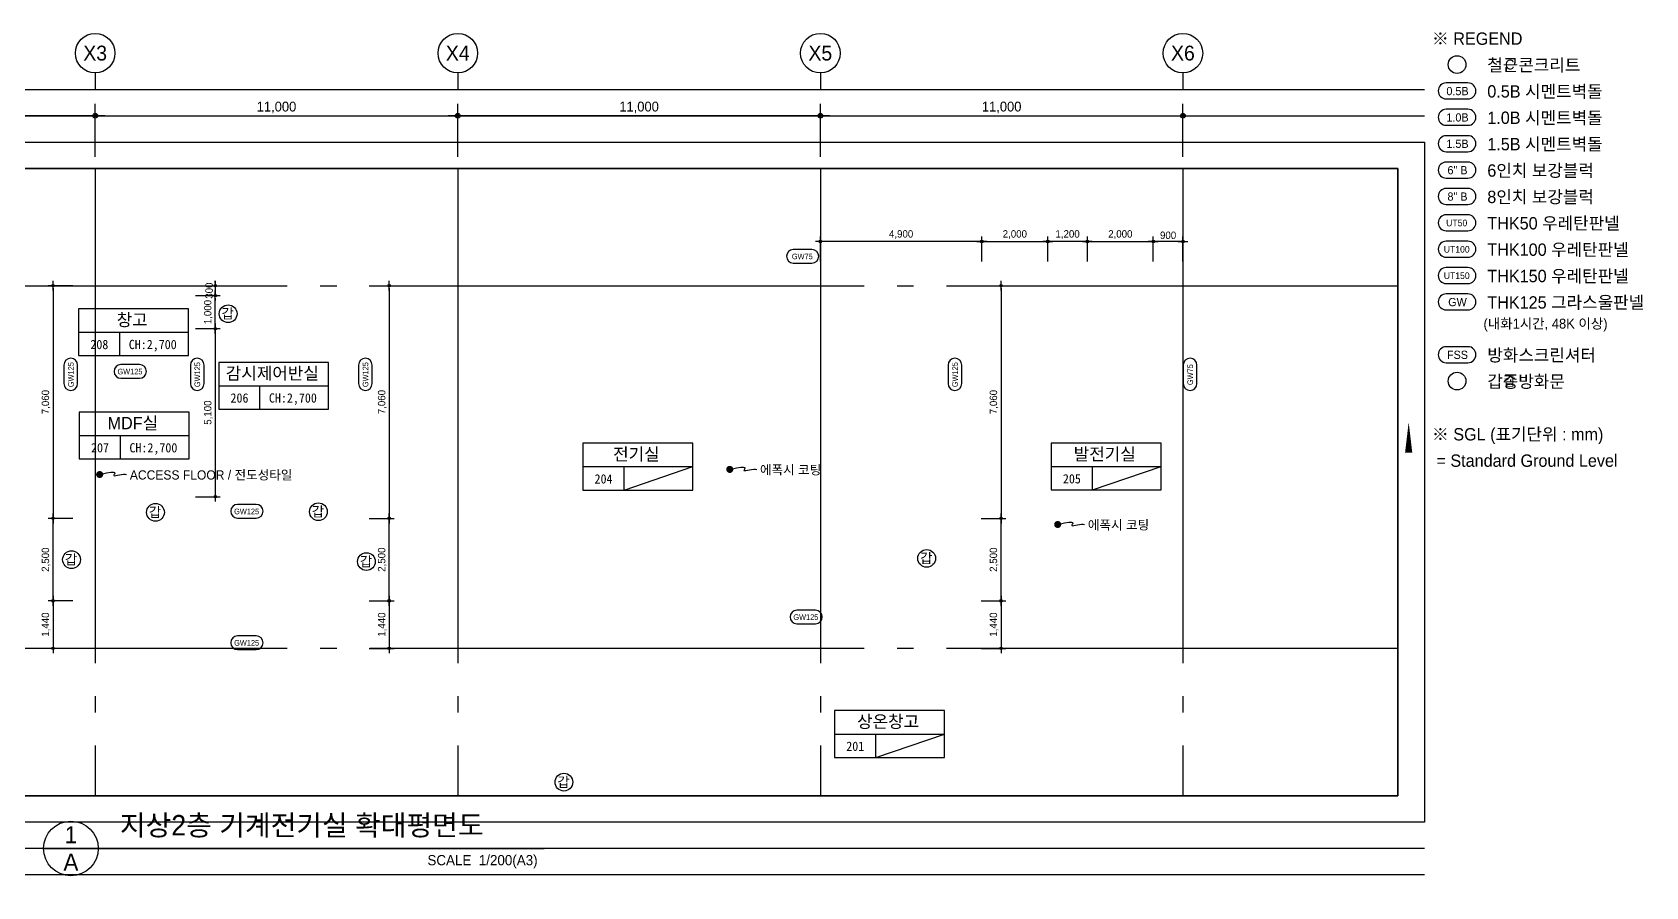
# Model space of a CAD drawing. Header units: millimetres. Extents: x 45178 to 206366, y -171177 to -118827.
# Drawn here: x 157417 to 206366, y -144744 to -118827 of the extents above; entities that cross this region are included whole.
import ezdxf
from ezdxf.enums import TextEntityAlignment as Align
from ezdxf.xclip import XClip

# ---------------------------------------------------------------- set-up
doc = ezdxf.new("R2010")
doc.units = ezdxf.units.MM
doc.linetypes.add('CEN', pattern=[35, 30, -2, 1, -2])
for name, color, linetype in [('$ZCDB_AUDIT_GENERATED_600D18', 7, 'Continuous'), ('4A.TEC CEN', 1, 'CEN'), ('4A.TEC TEXT', 7, 'Continuous'), ('4A.TEC TEXT 2', 3, 'Continuous'), ('4A.TEC 심볼', 7, 'Continuous'), ('MK', 7, 'Continuous'), ('ROM', 7, 'Continuous'), ('TEX', 3, 'Continuous'), ('TEXT', 7, 'Continuous'), ('㈜SE&C DIM', 7, 'Continuous'), ('㈜SE&C 심볼', 7, 'Continuous')]:
    doc.layers.add(name, color=color, linetype=linetype)
doc.layers.add('DEFPOINT', color=135, linetype='Continuous', plot=False)
doc.styles.add('1', font='')
doc.styles.add('GHS', font='malgun.ttf')
doc.styles.add('나눔고딕', font='')
doc.styles.add('돋움', font='')
doc.styles.add('돋음체', font='')
doc.styles.add('울릉도L', font='')
doc.styles.get('1').set_extended_font_data('DotumChe')
doc.styles.get('나눔고딕').set_extended_font_data('Dotum')
doc.styles.get('돋움').set_extended_font_data('Dotum')
doc.styles.get('돋음체').set_extended_font_data('Dotum')
doc.styles.get('울릉도L').set_extended_font_data('Dotum')
doc.dimstyles.new('DIM_600(외부치수)', dxfattribs={"dimscale": 400, "dimtxt": 3.3, "dimasz": 1, "dimexe": 2, "dimexo": 2, "dimgap": 1, "dimtad": 1, "dimdec": 0, "dimdsep": 46, "dimlunit": 6, "dimtxsty": '나눔고딕', "dimblk1": 'DIMDOT', "dimblk2": 'DIMDOT', "dimsah": 1, "dimcen": 2.5, "dimdle": 1.5, "dimclrd": 8, "dimclre": 8, "dimclrt": 3, "dimadec": 0, "dimazin": 0, "dimtfac": 1, "dimtdec": 0, "dimtix": 1, "dimtmove": 2, "dimatfit": 3, "dimldrblk": 'DIMDOT', "dimfxl": 1, "dimtvp": 1, "dimtolj": 1, "dimtzin": 0, "dimarcsym": 0})

# ---------------------------------------------------------------- blocks, each defined once
blk = doc.blocks.new('dwgFD3B')
at = {"layer": '4A.TEC CEN', "color": 250, "ltscale": 500}
for p, q in [((49194.51, -92936.83, -3333.33), (358000, -92936.83, -3333.33)), ((49194.51, -103936.83, -3333.33), (358000, -103936.83, -3333.33))]:
    blk.add_line(p, q, dxfattribs=at)
at = {"layer": '4A.TEC CEN', "color": 250, "ltscale": 500, "elevation": -3333.33}
for points in [[(193307.63, -39163.16), (193307.63, -267000)], [(204307.63, -39163.16), (204307.63, -267000)], [(215307.63, -39163.16), (215307.63, -267000)], [(226307.63, -39163.16), (226307.63, -267000)]]:
    blk.add_lwpolyline(points, dxfattribs=at)
blk = doc.blocks.new('DIMDOT')
at = {"color": 0}
blk.add_line((-2, 0), (2, 0), dxfattribs=at)
for radius in [0.5, 0.25]:
    blk.add_circle((0, 0), radius, dxfattribs=at)
blk = doc.blocks.new('*D22')
at = {"layer": '$ZCDB_AUDIT_GENERATED_600D18', "color": 8, "lineweight": -2, "transparency": 16777216}
for p, q in [((148326, -122600), (148326, -121000)), ((159182, -121360), (148470, -121360)), ((159326, -122600), (159326, -121000))]:
    blk.add_line(p, q, dxfattribs=at)
at = {"layer": 'Defpoints', "color": 0, "transparency": 16777216}
for p in [(148326, -121360), (148326, -122960), (159326, -122960)]:
    blk.add_point(p, dxfattribs=at)
at = {"layer": '$ZCDB_AUDIT_GENERATED_600D18', "color": 8, "lineweight": -2, "transparency": 16777216, "xscale": 144, "yscale": 144, "zscale": 144, "rotation": 180}
blk.add_blockref('DIMDOT', (148326, -121360), dxfattribs=at)
at = {"layer": '$ZCDB_AUDIT_GENERATED_600D18', "color": 8, "lineweight": -2, "transparency": 16777216, "xscale": 144, "yscale": 144, "zscale": 144}
blk.add_blockref('DIMDOT', (159326, -121360), dxfattribs=at)
at = {"layer": '$ZCDB_AUDIT_GENERATED_600D18', "color": 3, "transparency": 16777216, "insert": (153826, -121108), "char_height": 300, "attachment_point": 5, "style": '나눔고딕'}
blk.add_mtext('\\A1;11,000', dxfattribs=at)
blk = doc.blocks.new('*D23')
at = {"layer": '$ZCDB_AUDIT_GENERATED_600D18', "color": 8, "lineweight": -2, "transparency": 16777216}
for p, q in [((159326, -122600), (159326, -121000)), ((159470, -121360), (170182, -121360)), ((170326, -122600), (170326, -121000))]:
    blk.add_line(p, q, dxfattribs=at)
at = {"layer": 'Defpoints', "color": 0, "transparency": 16777216}
for p in [(170326, -121360), (159326, -122960), (170326, -122960)]:
    blk.add_point(p, dxfattribs=at)
at = {"layer": '$ZCDB_AUDIT_GENERATED_600D18', "color": 8, "lineweight": -2, "transparency": 16777216, "xscale": 144, "yscale": 144, "zscale": 144, "rotation": 180}
blk.add_blockref('DIMDOT', (159326, -121360), dxfattribs=at)
at = {"layer": '$ZCDB_AUDIT_GENERATED_600D18', "color": 8, "lineweight": -2, "transparency": 16777216, "xscale": 144, "yscale": 144, "zscale": 144}
blk.add_blockref('DIMDOT', (170326, -121360), dxfattribs=at)
at = {"layer": '$ZCDB_AUDIT_GENERATED_600D18', "color": 3, "transparency": 16777216, "insert": (164826, -121108), "char_height": 300, "attachment_point": 5, "style": '나눔고딕'}
blk.add_mtext('\\A1;11,000', dxfattribs=at)
blk = doc.blocks.new('*D24')
at = {"layer": '$ZCDB_AUDIT_GENERATED_600D18', "color": 8, "lineweight": -2, "transparency": 16777216}
for p, q in [((170326, -122600), (170326, -121000)), ((181182, -121360), (170470, -121360)), ((181326, -122600), (181326, -121000))]:
    blk.add_line(p, q, dxfattribs=at)
at = {"layer": 'Defpoints', "color": 0, "transparency": 16777216}
for p in [(170326, -121360), (170326, -122960), (181326, -122960)]:
    blk.add_point(p, dxfattribs=at)
at = {"layer": '$ZCDB_AUDIT_GENERATED_600D18', "color": 8, "lineweight": -2, "transparency": 16777216, "xscale": 144, "yscale": 144, "zscale": 144, "rotation": 180}
blk.add_blockref('DIMDOT', (170326, -121360), dxfattribs=at)
at = {"layer": '$ZCDB_AUDIT_GENERATED_600D18', "color": 8, "lineweight": -2, "transparency": 16777216, "xscale": 144, "yscale": 144, "zscale": 144}
blk.add_blockref('DIMDOT', (181326, -121360), dxfattribs=at)
at = {"layer": '$ZCDB_AUDIT_GENERATED_600D18', "color": 3, "transparency": 16777216, "insert": (175826, -121108), "char_height": 300, "attachment_point": 5, "style": '나눔고딕'}
blk.add_mtext('\\A1;11,000', dxfattribs=at)
blk = doc.blocks.new('ccs122')
at = {"layer": '4A.TEC 심볼'}
blk.add_line((0, 8), (0, 3), dxfattribs=at)
blk.add_circle((0, 14), 6, dxfattribs=at)
at = {"layer": '4A.TEC TEXT 2', "color": 3, "style": 'GHS'}
blk.add_attdef('NO', text='', height=4.5, dxfattribs=at).set_placement((-0.01, 14.02), align=Align.MIDDLE_CENTER)
blk = doc.blocks.new('*D26')
at = {"layer": '$ZCDB_AUDIT_GENERATED_600D18', "color": 8, "lineweight": -2, "transparency": 16777216}
for p, q in [((181326, -122600), (181326, -121000)), ((181470, -121360), (192182, -121360)), ((192326, -122600), (192326, -121000))]:
    blk.add_line(p, q, dxfattribs=at)
at = {"layer": 'Defpoints', "color": 0, "transparency": 16777216}
for p in [(192326, -121360), (181326, -122960), (192326, -122960)]:
    blk.add_point(p, dxfattribs=at)
at = {"layer": '$ZCDB_AUDIT_GENERATED_600D18', "color": 8, "lineweight": -2, "transparency": 16777216, "xscale": 144, "yscale": 144, "zscale": 144, "rotation": 180}
blk.add_blockref('DIMDOT', (181326, -121360), dxfattribs=at)
at = {"layer": '$ZCDB_AUDIT_GENERATED_600D18', "color": 8, "lineweight": -2, "transparency": 16777216, "xscale": 144, "yscale": 144, "zscale": 144}
blk.add_blockref('DIMDOT', (192326, -121360), dxfattribs=at)
at = {"layer": '$ZCDB_AUDIT_GENERATED_600D18', "color": 3, "transparency": 16777216, "insert": (186826, -121108), "char_height": 300, "attachment_point": 5, "style": '나눔고딕'}
blk.add_mtext('\\A1;11,000', dxfattribs=at)
blk = doc.blocks.new('A$C6C9969DE')
at = {"layer": 'ROM', "color": 0, "linetype": 'Continuous'}
for p, q in [((0, 510), (2400, 510)), ((900, 0), (900, 510))]:
    blk.add_line(p, q, dxfattribs=at)
blk.add_lwpolyline([(0, 0), (2400, 0), (2400, 1020), (0, 1020)], close=True, dxfattribs=at)
blk = doc.blocks.new('*D69')
at = {"layer": 'Defpoints', "color": 0, "transparency": 16777216}
for p in [(191426, -125172), (191426, -125928), (192326, -125928)]:
    blk.add_point(p, dxfattribs=at)
at = {"layer": '㈜SE&C DIM', "color": 8, "lineweight": -2, "transparency": 16777216}
for p, q in [((191426, -125778), (191426, -125022)), ((192251, -125172), (191501, -125172)), ((192326, -125778), (192326, -125022))]:
    blk.add_line(p, q, dxfattribs=at)
at = {"layer": '㈜SE&C DIM', "color": 8, "lineweight": -2, "transparency": 16777216, "xscale": 75, "yscale": 75, "zscale": 75, "rotation": 180}
blk.add_blockref('DIMDOT', (191426, -125172), dxfattribs=at)
at = {"layer": '㈜SE&C DIM', "color": 8, "lineweight": -2, "transparency": 16777216, "xscale": 75, "yscale": 75, "zscale": 75}
blk.add_blockref('DIMDOT', (192326, -125172), dxfattribs=at)
at = {"layer": '㈜SE&C DIM', "color": 3, "transparency": 16777216, "insert": (191876, -124985), "char_height": 225, "attachment_point": 5, "style": '나눔고딕'}
blk.add_mtext('\\A1;900', dxfattribs=at)
blk = doc.blocks.new('*D70')
at = {"layer": 'Defpoints', "color": 0, "transparency": 16777216}
for p in [(186052, -136073), (186052, -137513), (186807, -137513)]:
    blk.add_point(p, dxfattribs=at)
at = {"layer": '㈜SE&C DIM', "color": 8, "lineweight": -2, "transparency": 16777216}
for p, q in [((186202, -136073), (186957, -136073)), ((186807, -136148), (186807, -137438)), ((186202, -137513), (186957, -137513))]:
    blk.add_line(p, q, dxfattribs=at)
at = {"layer": '㈜SE&C DIM', "color": 8, "lineweight": -2, "transparency": 16777216, "xscale": 75, "yscale": 75, "zscale": 75}
for p, rotation in [((186807, -136073), 90), ((186807, -137513), 270)]:
    blk.add_blockref('DIMDOT', p, dxfattribs=dict(at, rotation=rotation))
at = {"layer": '㈜SE&C DIM', "color": 3, "transparency": 16777216, "insert": (186597, -136793), "char_height": 225, "attachment_point": 5, "rotation": 90, "style": '나눔고딕'}
blk.add_mtext('\\A1;1,440', dxfattribs=at)
blk = doc.blocks.new('*D71')
at = {"layer": 'Defpoints', "color": 0, "transparency": 16777216}
for p in [(186052, -133573), (186807, -133573), (186052, -136073)]:
    blk.add_point(p, dxfattribs=at)
at = {"layer": '㈜SE&C DIM', "color": 8, "lineweight": -2, "transparency": 16777216}
for p, q in [((186202, -133573), (186957, -133573)), ((186807, -135998), (186807, -133648)), ((186202, -136073), (186957, -136073))]:
    blk.add_line(p, q, dxfattribs=at)
at = {"layer": '㈜SE&C DIM', "color": 8, "lineweight": -2, "transparency": 16777216, "xscale": 75, "yscale": 75, "zscale": 75}
for p, rotation in [((186807, -133573), 90), ((186807, -136073), 270)]:
    blk.add_blockref('DIMDOT', p, dxfattribs=dict(at, rotation=rotation))
at = {"layer": '㈜SE&C DIM', "color": 3, "transparency": 16777216, "insert": (186597, -134823), "char_height": 225, "attachment_point": 5, "rotation": 90, "style": '나눔고딕'}
blk.add_mtext('\\A1;2,500', dxfattribs=at)
blk = doc.blocks.new('*D72')
at = {"layer": 'Defpoints', "color": 0, "transparency": 16777216}
for p in [(186052, -126513), (186052, -133573), (186807, -133573)]:
    blk.add_point(p, dxfattribs=at)
at = {"layer": '㈜SE&C DIM', "color": 8, "lineweight": -2, "transparency": 16777216}
for p, q in [((186202, -126513), (186957, -126513)), ((186807, -126588), (186807, -133498)), ((186202, -133573), (186957, -133573))]:
    blk.add_line(p, q, dxfattribs=at)
at = {"layer": '㈜SE&C DIM', "color": 8, "lineweight": -2, "transparency": 16777216, "xscale": 75, "yscale": 75, "zscale": 75}
for p, rotation in [((186807, -126513), 90), ((186807, -133573), 270)]:
    blk.add_blockref('DIMDOT', p, dxfattribs=dict(at, rotation=rotation))
at = {"layer": '㈜SE&C DIM', "color": 3, "transparency": 16777216, "insert": (186597, -130043), "char_height": 225, "attachment_point": 5, "rotation": 90, "style": '나눔고딕'}
blk.add_mtext('\\A1;7,060', dxfattribs=at)
blk = doc.blocks.new('*D74')
at = {"layer": 'Defpoints', "color": 0, "transparency": 16777216}
for p in [(167490, -136073), (167490, -137513), (168245, -137513)]:
    blk.add_point(p, dxfattribs=at)
at = {"layer": '㈜SE&C DIM', "color": 8, "lineweight": -2, "transparency": 16777216}
for p, q in [((167640, -136073), (168395, -136073)), ((168245, -136148), (168245, -137438)), ((167640, -137513), (168395, -137513))]:
    blk.add_line(p, q, dxfattribs=at)
at = {"layer": '㈜SE&C DIM', "color": 8, "lineweight": -2, "transparency": 16777216, "xscale": 75, "yscale": 75, "zscale": 75}
for p, rotation in [((168245, -136073), 90), ((168245, -137513), 270)]:
    blk.add_blockref('DIMDOT', p, dxfattribs=dict(at, rotation=rotation))
at = {"layer": '㈜SE&C DIM', "color": 3, "transparency": 16777216, "insert": (168036, -136793), "char_height": 225, "attachment_point": 5, "rotation": 90, "style": '나눔고딕'}
blk.add_mtext('\\A1;1,440', dxfattribs=at)
blk = doc.blocks.new('*D75')
at = {"layer": 'Defpoints', "color": 0, "transparency": 16777216}
for p in [(167490, -133573), (168245, -133573), (167490, -136073)]:
    blk.add_point(p, dxfattribs=at)
at = {"layer": '㈜SE&C DIM', "color": 8, "lineweight": -2, "transparency": 16777216}
for p, q in [((167640, -133573), (168395, -133573)), ((168245, -135998), (168245, -133648)), ((167640, -136073), (168395, -136073))]:
    blk.add_line(p, q, dxfattribs=at)
at = {"layer": '㈜SE&C DIM', "color": 8, "lineweight": -2, "transparency": 16777216, "xscale": 75, "yscale": 75, "zscale": 75}
for p, rotation in [((168245, -133573), 90), ((168245, -136073), 270)]:
    blk.add_blockref('DIMDOT', p, dxfattribs=dict(at, rotation=rotation))
at = {"layer": '㈜SE&C DIM', "color": 3, "transparency": 16777216, "insert": (168036, -134823), "char_height": 225, "attachment_point": 5, "rotation": 90, "style": '나눔고딕'}
blk.add_mtext('\\A1;2,500', dxfattribs=at)
blk = doc.blocks.new('*D73')
at = {"layer": 'Defpoints', "color": 0, "transparency": 16777216}
for p in [(167490, -126513), (167490, -133573), (168245, -133573)]:
    blk.add_point(p, dxfattribs=at)
at = {"layer": '㈜SE&C DIM', "color": 8, "lineweight": -2, "transparency": 16777216}
for p, q in [((167640, -126513), (168395, -126513)), ((168245, -126588), (168245, -133498)), ((167640, -133573), (168395, -133573))]:
    blk.add_line(p, q, dxfattribs=at)
at = {"layer": '㈜SE&C DIM', "color": 8, "lineweight": -2, "transparency": 16777216, "xscale": 75, "yscale": 75, "zscale": 75}
for p, rotation in [((168245, -126513), 90), ((168245, -133573), 270)]:
    blk.add_blockref('DIMDOT', p, dxfattribs=dict(at, rotation=rotation))
at = {"layer": '㈜SE&C DIM', "color": 3, "transparency": 16777216, "insert": (168036, -130043), "char_height": 225, "attachment_point": 5, "rotation": 90, "style": '나눔고딕'}
blk.add_mtext('\\A1;7,060', dxfattribs=at)
blk = doc.blocks.new('*D76')
at = {"layer": 'Defpoints', "color": 0, "transparency": 16777216}
for p in [(158801, -136073), (158046, -137513), (158801, -137513)]:
    blk.add_point(p, dxfattribs=at)
at = {"layer": '㈜SE&C DIM', "color": 8, "lineweight": -2, "transparency": 16777216}
for p, q in [((158651, -136073), (157896, -136073)), ((158046, -136148), (158046, -137438)), ((158651, -137513), (157896, -137513))]:
    blk.add_line(p, q, dxfattribs=at)
at = {"layer": '㈜SE&C DIM', "color": 8, "lineweight": -2, "transparency": 16777216, "xscale": 75, "yscale": 75, "zscale": 75}
for p, rotation in [((158046, -136073), 90), ((158046, -137513), 270)]:
    blk.add_blockref('DIMDOT', p, dxfattribs=dict(at, rotation=rotation))
at = {"layer": '㈜SE&C DIM', "color": 3, "transparency": 16777216, "insert": (157836, -136793), "char_height": 225, "attachment_point": 5, "rotation": 90, "style": '나눔고딕'}
blk.add_mtext('\\A1;1,440', dxfattribs=at)
blk = doc.blocks.new('*D77')
at = {"layer": 'Defpoints', "color": 0, "transparency": 16777216}
for p in [(158046, -133573), (158801, -133573), (158801, -136073)]:
    blk.add_point(p, dxfattribs=at)
at = {"layer": '㈜SE&C DIM', "color": 8, "lineweight": -2, "transparency": 16777216}
for p, q in [((158651, -133573), (157896, -133573)), ((158046, -135998), (158046, -133648)), ((158651, -136073), (157896, -136073))]:
    blk.add_line(p, q, dxfattribs=at)
at = {"layer": '㈜SE&C DIM', "color": 8, "lineweight": -2, "transparency": 16777216, "xscale": 75, "yscale": 75, "zscale": 75}
for p, rotation in [((158046, -133573), 90), ((158046, -136073), 270)]:
    blk.add_blockref('DIMDOT', p, dxfattribs=dict(at, rotation=rotation))
at = {"layer": '㈜SE&C DIM', "color": 3, "transparency": 16777216, "insert": (157836, -134823), "char_height": 225, "attachment_point": 5, "rotation": 90, "style": '나눔고딕'}
blk.add_mtext('\\A1;2,500', dxfattribs=at)
blk = doc.blocks.new('*D78')
at = {"layer": 'Defpoints', "color": 0, "transparency": 16777216}
for p in [(158801, -126513), (158046, -133573), (158801, -133573)]:
    blk.add_point(p, dxfattribs=at)
at = {"layer": '㈜SE&C DIM', "color": 8, "lineweight": -2, "transparency": 16777216}
for p, q in [((158651, -126513), (157896, -126513)), ((158046, -126588), (158046, -133498)), ((158651, -133573), (157896, -133573))]:
    blk.add_line(p, q, dxfattribs=at)
at = {"layer": '㈜SE&C DIM', "color": 8, "lineweight": -2, "transparency": 16777216, "xscale": 75, "yscale": 75, "zscale": 75}
for p, rotation in [((158046, -126513), 90), ((158046, -133573), 270)]:
    blk.add_blockref('DIMDOT', p, dxfattribs=dict(at, rotation=rotation))
at = {"layer": '㈜SE&C DIM', "color": 3, "transparency": 16777216, "insert": (157836, -130043), "char_height": 225, "attachment_point": 5, "rotation": 90, "style": '나눔고딕'}
blk.add_mtext('\\A1;7,060', dxfattribs=at)
blk = doc.blocks.new('*D79')
at = {"layer": 'Defpoints', "color": 0, "transparency": 16777216}
for p in [(162215, -126513), (162215, -126813), (162970, -126813)]:
    blk.add_point(p, dxfattribs=at)
at = {"layer": '㈜SE&C DIM', "color": 8, "lineweight": -2, "transparency": 16777216}
for p, q in [((162365, -126513), (163120, -126513)), ((162970, -126438), (162970, -126363)), ((162970, -126513), (162970, -126813)), ((162365, -126813), (163120, -126813)), ((162970, -126888), (162970, -126963))]:
    blk.add_line(p, q, dxfattribs=at)
at = {"layer": '㈜SE&C DIM', "color": 8, "lineweight": -2, "transparency": 16777216, "xscale": 75, "yscale": 75, "zscale": 75}
for p, rotation in [((162970, -126513), 270), ((162970, -126813), 90)]:
    blk.add_blockref('DIMDOT', p, dxfattribs=dict(at, rotation=rotation))
at = {"layer": '㈜SE&C DIM', "color": 3, "transparency": 16777216, "insert": (162782, -126663), "char_height": 225, "attachment_point": 5, "rotation": 90, "style": '나눔고딕'}
blk.add_mtext('\\A1;300', dxfattribs=at)
blk = doc.blocks.new('*D80')
at = {"layer": 'Defpoints', "color": 0, "transparency": 16777216}
for p in [(162215, -126813), (162970, -126813), (162215, -127813)]:
    blk.add_point(p, dxfattribs=at)
at = {"layer": '㈜SE&C DIM', "color": 8, "lineweight": -2, "transparency": 16777216}
for p, q in [((162365, -126813), (163120, -126813)), ((162970, -127738), (162970, -126888)), ((162365, -127813), (163120, -127813))]:
    blk.add_line(p, q, dxfattribs=at)
at = {"layer": '㈜SE&C DIM', "color": 8, "lineweight": -2, "transparency": 16777216, "xscale": 75, "yscale": 75, "zscale": 75}
for p, rotation in [((162970, -126813), 90), ((162970, -127813), 270)]:
    blk.add_blockref('DIMDOT', p, dxfattribs=dict(at, rotation=rotation))
at = {"layer": '㈜SE&C DIM', "color": 3, "transparency": 16777216, "insert": (162760, -127313), "char_height": 225, "attachment_point": 5, "rotation": 90, "style": '나눔고딕'}
blk.add_mtext('\\A1;1,000', dxfattribs=at)
blk = doc.blocks.new('*D81')
at = {"layer": 'Defpoints', "color": 0, "transparency": 16777216}
for p in [(162215, -127813), (162215, -132913), (162970, -132913)]:
    blk.add_point(p, dxfattribs=at)
at = {"layer": '㈜SE&C DIM', "color": 8, "lineweight": -2, "transparency": 16777216}
for p, q in [((162365, -127813), (163120, -127813)), ((162970, -127888), (162970, -132838)), ((162365, -132913), (163120, -132913))]:
    blk.add_line(p, q, dxfattribs=at)
at = {"layer": '㈜SE&C DIM', "color": 8, "lineweight": -2, "transparency": 16777216, "xscale": 75, "yscale": 75, "zscale": 75}
for p, rotation in [((162970, -127813), 90), ((162970, -132913), 270)]:
    blk.add_blockref('DIMDOT', p, dxfattribs=dict(at, rotation=rotation))
at = {"layer": '㈜SE&C DIM', "color": 3, "transparency": 16777216, "insert": (162760, -130363), "char_height": 225, "attachment_point": 5, "rotation": 90, "style": '나눔고딕'}
blk.add_mtext('\\A1;5,100', dxfattribs=at)
blk = doc.blocks.new('*D108')
at = {"layer": 'Defpoints', "color": 0, "transparency": 16777216}
for p in [(191426, -125172), (189426, -125928), (191426, -125928)]:
    blk.add_point(p, dxfattribs=at)
at = {"layer": '㈜SE&C DIM', "color": 8, "lineweight": -2, "transparency": 16777216}
for p, q in [((189426, -125778), (189426, -125022)), ((189501, -125172), (191351, -125172)), ((191426, -125778), (191426, -125022))]:
    blk.add_line(p, q, dxfattribs=at)
at = {"layer": '㈜SE&C DIM', "color": 8, "lineweight": -2, "transparency": 16777216, "xscale": 75, "yscale": 75, "zscale": 75, "rotation": 180}
blk.add_blockref('DIMDOT', (189426, -125172), dxfattribs=at)
at = {"layer": '㈜SE&C DIM', "color": 8, "lineweight": -2, "transparency": 16777216, "xscale": 75, "yscale": 75, "zscale": 75}
blk.add_blockref('DIMDOT', (191426, -125172), dxfattribs=at)
at = {"layer": '㈜SE&C DIM', "color": 3, "transparency": 16777216, "insert": (190426, -124963), "char_height": 225, "attachment_point": 5, "style": '나눔고딕'}
blk.add_mtext('\\A1;2,000', dxfattribs=at)
blk = doc.blocks.new('*D109')
at = {"layer": 'Defpoints', "color": 0, "transparency": 16777216}
for p in [(188226, -125172), (188226, -125928), (189426, -125928)]:
    blk.add_point(p, dxfattribs=at)
at = {"layer": '㈜SE&C DIM', "color": 8, "lineweight": -2, "transparency": 16777216}
for p, q in [((188226, -125778), (188226, -125022)), ((189351, -125172), (188301, -125172)), ((189426, -125778), (189426, -125022))]:
    blk.add_line(p, q, dxfattribs=at)
at = {"layer": '㈜SE&C DIM', "color": 8, "lineweight": -2, "transparency": 16777216, "xscale": 75, "yscale": 75, "zscale": 75, "rotation": 180}
blk.add_blockref('DIMDOT', (188226, -125172), dxfattribs=at)
at = {"layer": '㈜SE&C DIM', "color": 8, "lineweight": -2, "transparency": 16777216, "xscale": 75, "yscale": 75, "zscale": 75}
blk.add_blockref('DIMDOT', (189426, -125172), dxfattribs=at)
at = {"layer": '㈜SE&C DIM', "color": 3, "transparency": 16777216, "insert": (188826, -124963), "char_height": 225, "attachment_point": 5, "style": '나눔고딕'}
blk.add_mtext('\\A1;1,200', dxfattribs=at)
blk = doc.blocks.new('*D110')
at = {"layer": 'Defpoints', "color": 0, "transparency": 16777216}
for p in [(188226, -125172), (186226, -125928), (188226, -125928)]:
    blk.add_point(p, dxfattribs=at)
at = {"layer": '㈜SE&C DIM', "color": 8, "lineweight": -2, "transparency": 16777216}
for p, q in [((186226, -125778), (186226, -125022)), ((186301, -125172), (188151, -125172)), ((188226, -125778), (188226, -125022))]:
    blk.add_line(p, q, dxfattribs=at)
at = {"layer": '㈜SE&C DIM', "color": 8, "lineweight": -2, "transparency": 16777216, "xscale": 75, "yscale": 75, "zscale": 75, "rotation": 180}
blk.add_blockref('DIMDOT', (186226, -125172), dxfattribs=at)
at = {"layer": '㈜SE&C DIM', "color": 8, "lineweight": -2, "transparency": 16777216, "xscale": 75, "yscale": 75, "zscale": 75}
blk.add_blockref('DIMDOT', (188226, -125172), dxfattribs=at)
at = {"layer": '㈜SE&C DIM', "color": 3, "transparency": 16777216, "insert": (187226, -124963), "char_height": 225, "attachment_point": 5, "style": '나눔고딕'}
blk.add_mtext('\\A1;2,000', dxfattribs=at)
blk = doc.blocks.new('*D111')
at = {"layer": 'Defpoints', "color": 0, "transparency": 16777216}
for p in [(181326, -125172), (181326, -125928), (186226, -125928)]:
    blk.add_point(p, dxfattribs=at)
at = {"layer": '㈜SE&C DIM', "color": 8, "lineweight": -2, "transparency": 16777216}
for p, q in [((181326, -125778), (181326, -125022)), ((186151, -125172), (181401, -125172)), ((186226, -125778), (186226, -125022))]:
    blk.add_line(p, q, dxfattribs=at)
at = {"layer": '㈜SE&C DIM', "color": 8, "lineweight": -2, "transparency": 16777216, "xscale": 75, "yscale": 75, "zscale": 75, "rotation": 180}
blk.add_blockref('DIMDOT', (181326, -125172), dxfattribs=at)
at = {"layer": '㈜SE&C DIM', "color": 8, "lineweight": -2, "transparency": 16777216, "xscale": 75, "yscale": 75, "zscale": 75}
blk.add_blockref('DIMDOT', (186226, -125172), dxfattribs=at)
at = {"layer": '㈜SE&C DIM', "color": 3, "transparency": 16777216, "insert": (183776, -124963), "char_height": 225, "attachment_point": 5, "style": '나눔고딕'}
blk.add_mtext('\\A1;4,900', dxfattribs=at)

msp = doc.modelspace()

# ---------------------------------------------------------------- linework, layer by layer
for p, q in [((175369.62, -132710.55), (177452.95, -132002.21)), ((189578.25, -132707.47), (191661.59, -131999.14)), ((183005.68, -140820.04), (185089.02, -140111.71))]:
    msp.add_line(p, q)
at = {"layer": '4A.TEC 심볼'}
msp.add_line((157761.49, -143582.93), (172941.88, -143582.93), dxfattribs=at)
at = {"layer": '4A.TEC 심볼', "elevation": -6666.67}
for points in [[(200971.07, -120363.62), (200312.64, -120363.62, 1), (200312.64, -120848.43), (200971.07, -120848.43, 1)], [(200971.07, -121163.62), (200312.64, -121163.62, 1), (200312.64, -121648.43), (200971.07, -121648.43, 1)], [(200971.07, -121963.62), (200312.64, -121963.62, 1), (200312.64, -122448.43), (200971.07, -122448.43, 1)], [(200971.07, -122763.62), (200312.64, -122763.62, 1), (200312.64, -123248.43), (200971.07, -123248.43, 1)], [(200971.07, -123563.62), (200312.64, -123563.62, 1), (200312.64, -124048.43), (200971.07, -124048.43, 1)], [(200971.07, -124363.62), (200312.64, -124363.62, 1), (200312.64, -124848.43), (200971.07, -124848.43, 1)], [(200971.07, -125163.62), (200312.64, -125163.62, 1), (200312.64, -125648.43), (200971.07, -125648.43, 1)], [(200971.07, -125963.62), (200312.64, -125963.62, 1), (200312.64, -126448.43), (200971.07, -126448.43, 1)], [(200971.07, -126763.62), (200312.64, -126763.62, 1), (200312.64, -127248.43), (200971.07, -127248.43, 1)], [(200971.07, -128363.62), (200312.64, -128363.62, 1), (200312.64, -128848.43), (200971.07, -128848.43, 1)]]:
    msp.add_lwpolyline(points, format="xyb", close=True, dxfattribs=at)
at = {"layer": '4A.TEC 심볼'}
for points in [[(181068.53, -125415.14), (180505.26, -125415.14, 1), (180505.26, -125829.89), (181068.53, -125829.89, 1)], [(158378.77, -128921.03), (158378.77, -129484.31, 1), (158793.52, -129484.31), (158793.52, -128921.03, 1)], [(162213.08, -128921.03), (162213.08, -129484.31, 1), (162627.82, -129484.31), (162627.82, -128921.03, 1)], [(167314.22, -128921.03), (167314.22, -129484.31, 1), (167728.96, -129484.31), (167728.96, -128921.03, 1)], [(185200.91, -128921.03), (185200.91, -129484.31, 1), (185615.66, -129484.31), (185615.66, -128921.03, 1)], [(192334.52, -128921.03), (192334.52, -129484.31, 1), (192749.27, -129484.31), (192749.27, -128921.03, 1)], [(160670.43, -128908.02), (160107.16, -128908.02, 1), (160107.16, -129322.77), (160670.43, -129322.77, 1)], [(164209.34, -133148.73), (163646.06, -133148.73, 1), (163646.06, -133563.48), (164209.34, -133563.48, 1)], [(181175.6, -136354.85), (180612.32, -136354.85, 1), (180612.32, -136769.6), (181175.6, -136769.6, 1)], [(164209.34, -137135.05), (163646.06, -137135.05, 1), (163646.06, -137549.8), (164209.34, -137549.8, 1)]]:
    msp.add_lwpolyline(points, format="xyb", close=True, dxfattribs=at)
for centre, radius in [((200641.86, -119806.03, -6666.67), 269.32), ((163358.81, -127364.55), 269.32), ((200641.86, -129406.03, -6666.67), 269.32), ((161154.51, -133388.03), 269.32), ((166097.69, -133368.96), 269.32), ((158607.89, -134822.84), 269.32), ((167555.11, -134880.87), 269.32), ((184550.88, -134784.3), 269.32), ((173546.7, -141570.98, 1666.67), 269.32), ((158589.49, -143582.93), 828)]:
    msp.add_circle(centre, radius, dxfattribs=at)
at = {"layer": 'DEFPOINT'}
for points in [[(199650, -144382.93), (130253.37, -144382.93), (130253.37, -120559.5), (199650, -120559.5)], [(199650, -143582.93), (131053.37, -143582.93), (131053.37, -121359.5), (199650, -121359.5)]]:
    msp.add_lwpolyline(points, dxfattribs=at)
for points in [[(131853.37, -122159.5), (199650, -122159.5), (199650, -142782.93), (131853.37, -142782.93)], [(132653.37, -122959.5), (198850, -122959.5), (198850, -141982.93), (132653.37, -141982.93)]]:
    msp.add_lwpolyline(points, close=True, dxfattribs=at)
at = {"layer": 'MK'}
msp.add_lwpolyline([(199174.39, -130651.7, 0, 217.79, 0), (199174.39, -131575.72, 0, 0, 0), (193210.11, -131575.72, 0, 0, 0)], format="xyseb", dxfattribs=at)
at = {"layer": 'TEX', "color": 1}
for points in [[(178578.13, -132085.19), (178783.31, -132038.35), (178917.9, -132016.76), (178995.55, -132015.02), (179029.88, -132027.76), (179034.55, -132049.6), (179023.18, -132075.14), (179009.42, -132099.01), (179006.91, -132115.82), (179026.09, -132121.62), (179064.66, -132118.21), (179117.1, -132108.82), (179177.91, -132096.67), (179241.6, -132085.01), (179302.66, -132077.05), (179355.58, -132076.04), (179394.86, -132085.19)], [(159461.37, -132240.3), (159666.55, -132193.46), (159801.14, -132171.87), (159878.79, -132170.14), (159913.13, -132182.88), (159917.79, -132204.71), (159906.43, -132230.25), (159892.67, -132254.12), (159890.16, -132270.93), (159909.34, -132276.73), (159947.9, -132273.32), (160000.34, -132263.93), (160061.16, -132251.79), (160124.84, -132240.12), (160185.9, -132232.17), (160238.82, -132231.15), (160278.1, -132240.3)], [(188526.53, -133756.75), (188731.71, -133709.91), (188866.3, -133688.32), (188943.94, -133686.58), (188978.28, -133699.32), (188982.94, -133721.16), (188971.58, -133746.7), (188957.82, -133770.57), (188955.31, -133787.38), (188974.49, -133793.18), (189013.05, -133789.77), (189065.49, -133780.38), (189126.31, -133768.23), (189190, -133756.57), (189251.05, -133748.61), (189303.97, -133747.6), (189343.25, -133756.75)]]:
    msp.add_lwpolyline(points, dxfattribs=at)
at = {"layer": '㈜SE&C 심볼', "color": 1, "const_width": 106.74}
for points in [[(159408, -132240.3, 1), (159514.75, -132240.3, 1)], [(178524.76, -132085.19, 1), (178631.5, -132085.19, 1)], [(188473.16, -133756.75, 1), (188579.9, -133756.75, 1)]]:
    msp.add_lwpolyline(points, format="xyb", close=True, dxfattribs=at)

# ---------------------------------------------------------------- block references
ref = msp.add_blockref('dwgFD3B', (-33981.65, -33575.73, 0.45))
XClip(ref).set_block_clipping_path([(166635.0178290606, -108407.1949004531), (232831.6469084024, -89383.7679552436)])
at = {"layer": '4A.TEC 심볼'}
ref = msp.add_blockref('ccs122', (159325.98, -120859.5, -3332.88), dxfattribs=dict(at, xscale=99.99999954993666, yscale=99.99999954993666, zscale=99.99999954993666))
ref.add_attrib('NO', 'X3', dxfattribs={"layer": '0', "color": 3, "height": 450, "style": '울릉도L'}).set_placement((159325.36, -119457.71, -4999.55), align=Align.MIDDLE_CENTER)
ref = msp.add_blockref('ccs122', (170325.98, -120859.5, -3332.88), dxfattribs=dict(at, xscale=99.99999954993666, yscale=99.99999954993666, zscale=99.99999954993666))
ref.add_attrib('NO', 'X4', dxfattribs={"layer": '0', "color": 3, "height": 450, "style": '울릉도L'}).set_placement((170325.36, -119457.71, -4999.55), align=Align.MIDDLE_CENTER)
ref = msp.add_blockref('ccs122', (181325.98, -120859.5, -3332.88), dxfattribs=dict(at, xscale=99.99999954993666, yscale=99.99999954993666, zscale=99.99999954993666))
ref.add_attrib('NO', 'X5', dxfattribs={"layer": '0', "color": 3, "height": 450, "style": '울릉도L'}).set_placement((181325.36, -119457.71, -4999.55), align=Align.MIDDLE_CENTER)
ref = msp.add_blockref('ccs122', (192325.98, -120859.5, -3332.88), dxfattribs=dict(at, xscale=99.99999954993666, yscale=99.99999954993666, zscale=99.99999954993666))
ref.add_attrib('NO', 'X6', dxfattribs={"layer": '0', "color": 3, "height": 450, "style": '울릉도L'}).set_placement((192325.36, -119457.71, -4999.55), align=Align.MIDDLE_CENTER)
at = {"layer": 'TEXT', "xscale": 1.388888892028068, "yscale": 1.388888892028068, "zscale": 1.388888892028068}
for p in [(158822.36, -128633.76), (163074.22, -130255.76), (158842.35, -131766.38), (174119.62, -132710.55), (188328.26, -132707.47), (181755.68, -140820.04)]:
    msp.add_blockref('A$C6C9969DE', p, dxfattribs=at)

# ---------------------------------------------------------------- texts
at = {"layer": '4A.TEC TEXT', "style": '돋움'}
for s, p in [('C', (202241.86, -119806.03, -6666.67)), ('갑', (163346.32, -127360.66)), ('갑', (202229.37, -129402.13, -6666.67)), ('갑', (161142.02, -133384.13)), ('갑', (166085.2, -133365.06)), ('갑', (184538.39, -134780.41)), ('갑', (158595.4, -134818.95)), ('갑', (167542.62, -134876.98)), ('갑', (173534.21, -141567.08, 1666.67))]:
    msp.add_text(s, height=300, dxfattribs=at).set_placement(p, align=Align.MIDDLE_CENTER)
for s, height, p in [('0.5B', 250, (200655.62, -120609.88, -6666.67)), ('1.0B', 250, (200655.62, -121409.88, -6666.67)), ('1.5B', 250, (200655.62, -122209.88, -6666.67)), ('6" B', 250, (200655.62, -123009.88, -6666.67)), ('8" B', 250, (200655.62, -123809.88, -6666.67)), ('UT50', 200, (200631.84, -124609.88, -6666.67)), ('UT100', 200, (200631.84, -125409.88, -6666.67)), ('GW75', 171.096, (180778.33, -125625.81)), ('UT150', 200, (200631.84, -126209.88, -6666.67)), ('GW', 250, (200655.62, -127009.88, -6666.67)), ('FSS', 250, (200655.62, -128609.88, -6666.67)), ('GW125', 171.096, (160380.22, -129118.69)), ('GW125', 171.096, (163919.13, -133359.4)), ('GW125', 171.096, (180885.39, -136565.52)), ('GW125', 171.096, (163919.13, -137345.72))]:
    msp.add_text(s, height=height, dxfattribs=at).set_placement(p, align=Align.MIDDLE)
at = {"layer": '4A.TEC TEXT', "color": 3, "style": '돋음체'}
for s, p in [('창고', (160447.12, -127548.35)), ('감시제어반실', (164698.98, -129170.36)), ('MDF실', (160467.11, -130680.98)), ('전기실', (175744.38, -131625.14)), ('발전기실', (189953.01, -131622.07)), ('상온창고', (183380.44, -139734.64))]:
    msp.add_text(s, height=375, dxfattribs=at).set_placement(p, align=Align.MIDDLE_CENTER)
at = {"layer": '4A.TEC TEXT', "style": '돋움'}
for s, p in [('GW125', (158589.44, -129211.24)), ('GW125', (162423.74, -129211.24)), ('GW125', (167524.88, -129211.24)), ('GW125', (185411.58, -129211.24)), ('GW75', (192545.19, -129211.24))]:
    msp.add_text(s, height=171.096, rotation=90, dxfattribs=at).set_placement(p, align=Align.MIDDLE)
for s, p in [('ACCESS FLOOR / 전도성타일', (160377.36, -132253.21)), ('에폭시 코팅', (179494.12, -132098.1)), ('에폭시 코팅', (189442.52, -133769.66))]:
    msp.add_text(s, height=280, dxfattribs=at).set_placement(p, align=Align.MIDDLE_LEFT)
at = {"layer": '4A.TEC TEXT 2', "color": 3, "style": '나눔고딕'}
for s, height, p in [('※ REGEND', 375, (199880.49, -119319.6, -6666.67)), ('철근콘크리트', 375, (201560.39, -120119.56, -6666.67)), ('0.5B 시멘트벽돌', 375, (201560.39, -120919.56, -6666.67)), ('1.0B 시멘트벽돌', 375, (201560.39, -121719.56, -6666.67)), ('1.5B 시멘트벽돌', 375, (201560.39, -122519.56, -6666.67)), ('6인치 보강블럭', 375, (201560.39, -123319.56, -6666.67)), ('8인치 보강블럭', 375, (201560.39, -124119.56, -6666.67)), ('THK50 우레탄판넬', 375, (201560.39, -124919.56, -6666.67)), ('THK100 우레탄판넬', 375, (201560.39, -125719.56, -6666.67)), ('THK150 우레탄판넬', 375, (201560.39, -126519.56, -6666.67)), ('THK125 그라스울판넬', 375, (201560.39, -127319.56, -6666.67)), ('(내화1시간, 48K 이상)', 300, (201444.19, -127904.28, -6666.67)), ('방화스크린셔터', 375, (201560.39, -128919.56, -6666.67)), ('갑종방화문', 375, (201560.39, -129719.56, -6666.67)), ('※ SGL (표기단위 : mm)', 375, (199880.49, -131319.6, -6666.67)), (' = Standard Ground Level', 375, (199880.49, -132119.6, -6666.67)), ('지상2층 기계전기실 확대평면도', 621, (160075.27, -143375.93))]:
    msp.add_text(s, height=height, dxfattribs=at).set_placement(p, align=Align.BOTTOM_LEFT)
for s, p in [('1', (158589.49, -143168.93)), ('A', (158589.49, -143996.93))]:
    msp.add_text(s, height=517.5, dxfattribs=at).set_placement(p, align=Align.MIDDLE)
msp.add_text('SCALE  1/200(A3)', height=310.5, dxfattribs=at).set_placement((172747.47, -144186.21), align=Align.BOTTOM_RIGHT)
at = {"layer": 'TEXT', "style": '1'}
for s, p in [('208', (159451.04, -128296.19)), ('CH:2,700', (161071.64, -128296.19)), ('206', (163702.9, -129918.2)), ('CH:2,700', (165323.5, -129918.2)), ('207', (159471.03, -131428.82)), ('CH:2,700', (161091.63, -131428.82)), ('204', (174748.3, -132372.98)), ('205', (188956.94, -132369.9)), ('201', (182384.37, -140482.48))]:
    msp.add_text(s, height=281.25, dxfattribs=at).set_placement(p, align=Align.MIDDLE_CENTER)

# ---------------------------------------------------------------- dimensions: what is measured, and where the dimension line sits
at = {"layer": '$ZCDB_AUDIT_GENERATED_600D18'}
for base, p1, p2, angle, picture, middle in [((148325.98, -121359.5, -3332.88), (159325.98, -122959.5, -3332.88), (148325.98, -122959.5, -3332.88), 180, '*D22', (153825.98, -121108.4, -3332.88)), ((170325.98, -121359.5, -3332.88), (159325.98, -122959.5, -3332.88), (170325.98, -122959.5, -3332.88), 0, '*D23', (164825.98, -121108.4, -3332.88)), ((170325.98, -121359.5, -3332.88), (181325.98, -122959.5, -3332.88), (170325.98, -122959.5, -3332.88), 180, '*D24', (175825.98, -121108.4, -3332.88)), ((192325.98, -121359.5, -3332.88), (181325.98, -122959.5, -3332.88), (192325.98, -122959.5, -3332.88), 0, '*D26', (186825.98, -121108.4, -3332.88))]:
    dim = msp.add_linear_dim(base=base, p1=p1, p2=p2, angle=angle, dimstyle='DIM_600(외부치수)', override={"dimscale": 600, "dimtxt": 0.5, "dimasz": 0.24, "dimexe": 0.6, "dimexo": 0.6, "dimgap": 0.12, "dimdec": 1, "dimdle": 0.5}, dxfattribs=at)
    dim.commit()
    dim.dimension.update_dxf_attribs({"geometry": picture, "text_midpoint": middle})
at = {"layer": '㈜SE&C DIM'}
for base, p1, p2, angle, picture, middle in [((181325.98, -125172.37, 1666.67), (186225.98, -125927.63, 1666.67), (181325.98, -125927.63, 1666.67), 180, '*D111', (183775.98, -124963.04, 1666.67)), ((188225.98, -125172.37, 1666.67), (186225.98, -125927.63, 1666.67), (188225.98, -125927.63, 1666.67), 0, '*D110', (187225.98, -124963.04, 1666.67)), ((188225.98, -125172.37, 1666.67), (189425.98, -125927.63, 1666.67), (188225.98, -125927.63, 1666.67), 180, '*D109', (188825.98, -124963.04, 1666.67)), ((191425.98, -125172.37, 1666.67), (189425.98, -125927.63, 1666.67), (191425.98, -125927.63, 1666.67), 0, '*D108', (190425.98, -124963.04, 1666.67)), ((191425.98, -125172.37, 1666.67), (192325.98, -125927.63, 1666.67), (191425.98, -125927.63, 1666.67), 180, '*D69', (191875.98, -124984.72, 1666.67)), ((158045.72, -133572.57, 1666.67), (158800.98, -126512.57, 1666.67), (158800.98, -133572.57, 1666.67), 270, '*D78', (157836.39, -130042.57, 1666.67)), ((162969.78, -126812.57, 1666.67), (162214.51, -126512.57, 1666.67), (162214.51, -126812.57, 1666.67), 270, '*D79', (162782.12, -126662.57, 1666.67)), ((162969.78, -126812.57, 1666.67), (162214.51, -127812.57, 1666.67), (162214.51, -126812.57, 1666.67), 90, '*D80', (162760.45, -127312.57, 1666.67)), ((168245.34, -133572.57, 1666.67), (167490.08, -126512.57, 1666.67), (167490.08, -133572.57, 1666.67), 270, '*D73', (168036.01, -130042.57, 1666.67)), ((186806.82, -133572.57, 1666.67), (186051.56, -126512.57, 1666.67), (186051.56, -133572.57, 1666.67), 270, '*D72', (186597.49, -130042.57, 1666.67)), ((162969.78, -132912.57, 1666.67), (162214.51, -127812.57, 1666.67), (162214.51, -132912.57, 1666.67), 270, '*D81', (162760.45, -130362.57, 1666.67)), ((158045.72, -133572.57, 1666.67), (158800.98, -136072.57, 1666.67), (158800.98, -133572.57, 1666.67), 90, '*D77', (157836.39, -134822.57, 1666.67)), ((168245.34, -133572.57, 1666.67), (167490.08, -136072.57, 1666.67), (167490.08, -133572.57, 1666.67), 90, '*D75', (168036.01, -134822.57, 1666.67)), ((186806.82, -133572.57, 1666.67), (186051.56, -136072.57, 1666.67), (186051.56, -133572.57, 1666.67), 90, '*D71', (186597.49, -134822.57, 1666.67)), ((158045.72, -137512.57, 1666.67), (158800.98, -136072.57, 1666.67), (158800.98, -137512.57, 1666.67), 270, '*D76', (157836.39, -136792.57, 1666.67)), ((168245.34, -137512.57, 1666.67), (167490.08, -136072.57, 1666.67), (167490.08, -137512.57, 1666.67), 270, '*D74', (168036.01, -136792.57, 1666.67)), ((186806.82, -137512.57, 1666.67), (186051.56, -136072.57, 1666.67), (186051.56, -137512.57, 1666.67), 270, '*D70', (186597.49, -136792.57, 1666.67))]:
    dim = msp.add_linear_dim(base=base, p1=p1, p2=p2, angle=angle, dimstyle='DIM_600(외부치수)', override={"dimscale": 75, "dimtxt": 3}, dxfattribs=at)
    dim.commit()
    dim.dimension.update_dxf_attribs({"geometry": picture, "text_midpoint": middle})

doc.saveas('drawing.dxf')
